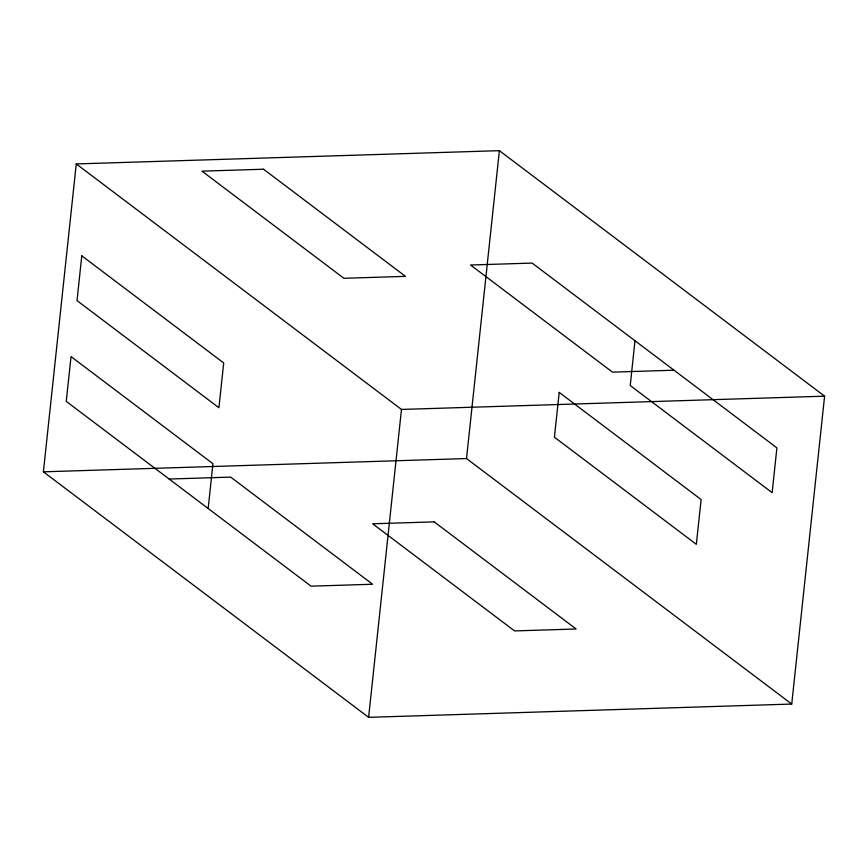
<?xml version="1.0" encoding="UTF-8"?>
<svg xmlns="http://www.w3.org/2000/svg" width="868" height="868" viewBox="0 0 868 868"><rect width="100%" height="100%" fill="white"/><g stroke="black" fill="none" stroke-linecap="round" stroke-linejoin="round"><path stroke-width="1.3" d="M43.4 471.823L76.265 163.944L499.382 150.663L824.6 396.177L791.735 704.056L368.618 717.337L43.4 471.823L466.517 458.554L791.735 704.056M208.168 508.496L212.942 463.718L71.035 356.585L66.25 401.374L311.059 586.171L372.6 584.24L230.682 477.107L169.141 479.038M368.618 717.337L401.483 409.446L76.265 163.944M466.517 458.554L499.382 150.663M634.996 340.755L630.222 385.533L772.129 492.666L776.914 447.888L532.117 263.08L470.564 265.011L612.482 372.144L674.024 370.213M401.483 409.446L824.6 396.177M81.787 255.821L77.013 300.61L218.92 407.743L223.705 362.954L81.787 255.821M559.198 392.412L554.424 437.201L696.331 544.323L701.116 499.545L559.198 392.412M263.546 169.227L202.005 171.159L343.912 278.292L405.464 276.36L263.546 169.227M434.206 521.863L372.665 523.795L514.572 630.928L576.113 628.996L434.206 521.863"/></g></svg>
